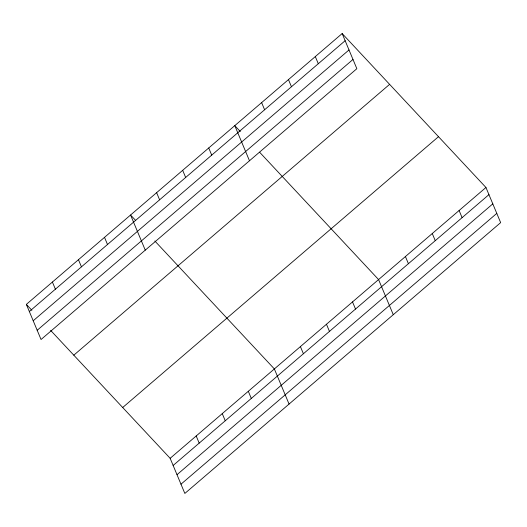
<?xml version="1.0" encoding="UTF-8"?>
<svg xmlns="http://www.w3.org/2000/svg" width="527" height="527" viewBox="0 0 527 527"><rect width="100%" height="100%" fill="white"/><g stroke="black" fill="none" stroke-linecap="round" stroke-linejoin="round"><path stroke-width="0.79" d="M342.155 33.557L356.851 68.694L41.047 339.513L26.35 304.382L342.155 33.557L485.953 187.487L500.65 222.618L184.845 493.443L170.149 458.306L50.625 330.37M29.341 311.529L345.145 40.704M33.201 320.765L349.012 49.94M37.186 330.277L352.991 59.459M73.8 355.178L389.611 84.353M122.692 407.509L438.497 136.691M170.149 458.306L485.953 187.487M173.139 465.46L488.944 194.634M177 474.695L492.804 203.87M180.978 484.208L496.79 213.382M240.299 131.539L234.785 125.637L249.482 160.775M259.613 152.217L378.577 279.567L393.274 314.698M135.531 220.326L130.564 215.009L145.261 250.141M154.846 240.997L274.363 368.94L289.059 404.071M26.35 304.382L31.87 310.284M459.109 210.504L462.1 217.651M432.265 233.527L435.256 240.674M405.421 256.544L408.412 263.691M315.311 56.573L318.301 63.727M288.467 79.597L291.457 86.744M352.523 301.905L355.514 309.059M261.623 102.613L264.613 109.768M326.47 324.25L329.461 331.397M300.416 346.595L303.407 353.742M208.732 147.982L211.716 155.129M182.671 170.32L185.662 177.467M248.309 391.278L251.3 398.425M156.618 192.665L159.609 199.812M222.256 413.623L225.246 420.77M196.202 435.967L199.193 443.115M104.511 237.348L107.501 244.502M78.457 259.692L81.448 266.84M52.404 282.037L55.394 289.185"/></g></svg>
